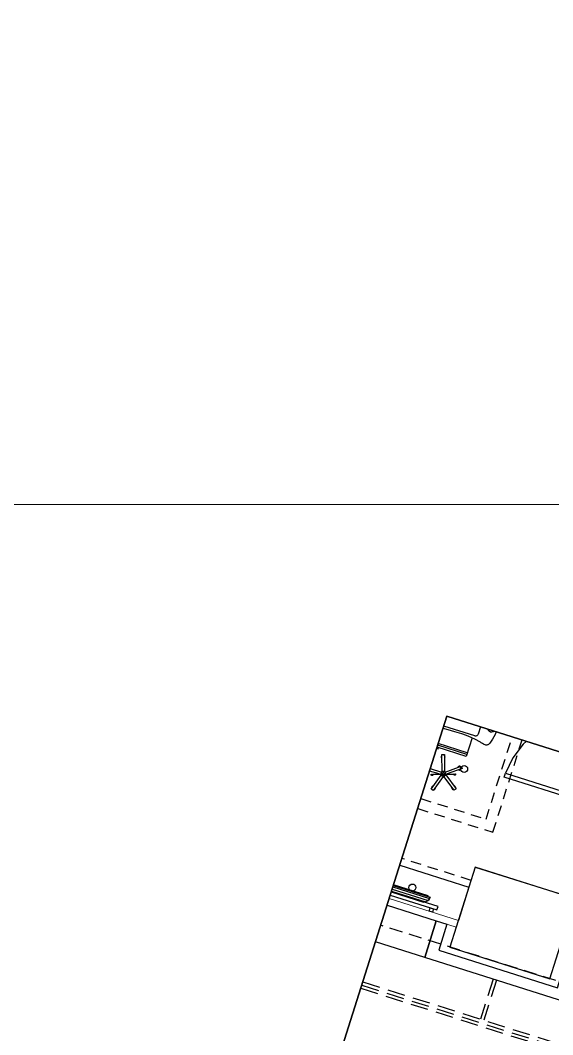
# Model space of a CAD drawing. Header units: metres. Extents: x -22 to 564, y 0 to 143.
# Drawn here: x 79.62 to 87.24, y 61.58 to 76.08 of the extents above; entities that cross this region are included whole.
import ezdxf
from ezdxf.xclip import XClip

# ---------------------------------------------------------------- set-up
doc = ezdxf.new("R2010")
doc.units = ezdxf.units.M
doc.header["$XCLIPFRAME"] = 2
for name, pattern in [('XREF 1N HZ$0$DASHED2', [0.375, 0.25, -0.125]), ('XREF 1N HZ$0$HIDDE150', [0.24, 0.15, -0.09]), ('XREF 1N HZ$0$HIDDEN2', [0.1875, 0.125, -0.0625])]:
    doc.linetypes.add(name, pattern=pattern)
for name, color, linetype in [('COTAS PAÑOS', 8, 'Continuous'), ('XREF 1N HZ$0$COLUMNAS', 6, 'Continuous'), ('XREF 1N HZ$0$FACHADA', 201, 'Continuous'), ('XREF 1N HZ$0$LADESA', 140, 'XREF 1N HZ$0$DASHED2'), ('XREF 1N HZ$0$LAMPARAS 1', 112, 'Continuous'), ('XREF 1N HZ$0$LIMITE DE LOSA', 8, 'XREF 1N HZ$0$HIDDEN2'), ('XREF 1N HZ$0$MOBILIARIO', 161, 'Continuous'), ('XREF 1N HZ$0$MOBILIARIO FIJO', 40, 'Continuous'), ('XREF 1N HZ$0$MUROS BAJOS', 2, 'Continuous'), ('XREF 1N HZ$0$PLAFONES', 20, 'XREF 1N HZ$0$HIDDE150'), ('XREF 1N HZ$0$PUERTAS APC', 8, 'Continuous')]:
    doc.layers.add(name, color=color, linetype=linetype)
doc.layers.add('XREF 1N HZ$0$MUROS DE TABLAROCA', color=150, linetype='Continuous', lineweight=13)
doc.layers.add('XREF PIE 1.100$0$G-ANNO-TTLB', color=7, linetype='Continuous', lineweight=9)

# ---------------------------------------------------------------- blocks, each defined once
blk = doc.blocks.new('XREF PIE 1.100$0$ZUM-TB-XX-PP_PIE DE PLANO - ZUM_TB_PP_XX__PIE DE PLANO 90x60cm-1443826-PLANTA BAJA GENERAL')
at = {"layer": 'XREF PIE 1.100$0$G-ANNO-TTLB', "lineweight": 20}
blk.add_line((0.3018, 0.595), (-0.4632, 0.595), dxfattribs=at)
blk = doc.blocks.new('XREF 1N HZ$0$A$C66D152B0')
for p, q in [((0.251, 2.039), (1.221, 2.039)), ((0.251, 0.876), (0.251, 2.039)), ((1.221, 2.039), (1.221, 0.019)), ((0.251, 2.009), (1.221, 2.009)), ((0.986, 1.969), (0.486, 1.969)), ((0.486, 1.969), (0.486, 1.719)), ((0.986, 1.719), (0.986, 1.969)), ((1.221, 1.802), (0.341, 1.424)), ((0.551, 1.145), (1.221, 1.802)), ((0.558, 1.194), (1.145, 1.77)), ((0.486, 1.719), (0.986, 1.719)), ((0.341, 1.424), (0.251, 1.424)), ((0.251, 0.297), (0.251, 0.019)), ((0.251, 0.072), (1.221, 0.072)), ((0.251, 0.049), (1.221, 0.049)), ((0.251, 0.019), (1.221, 0.019)), ((0.655, 0), (0.817, 0))]:
    blk.add_line(p, q)
at = {"linetype": 'ByBlock'}
for points in [[(0.183, 0.586), (0.183, 0.801, -0.425516), (0.221, 0.837), (0.804, 0.837, -0.474112), (0.844, 0.789), (0.844, 0.586)], [(-0.028, 0.664), (-0.028, 0.586), (-0.028, 0.664, -1), (0.077, 0.664), (0.077, 0.586)], [(-0.028, 0.508), (-0.028, 0.586), (-0.028, 0.508, 1), (0.077, 0.508), (0.077, 0.586)], [(0.183, 0.586), (0.183, 0.372, 0.425516), (0.221, 0.335), (0.804, 0.335, 0.474112), (0.844, 0.383), (0.844, 0.586)]]:
    blk.add_lwpolyline(points, format="xyb", dxfattribs=at)
for points in [[(0.978, 0.586), (0.978, 0.709), (1.063, 0.709), (1.063, 0.586)], [(0.978, 0.586), (0.978, 0.463), (1.063, 0.463), (1.063, 0.586)]]:
    blk.add_lwpolyline(points, dxfattribs=at)
for centre in [(0.952, 0.809), (0.952, 0.363)]:
    blk.add_circle(centre, 0.0677, dxfattribs=at)
blk.add_arc((0.334, 1.201), 0.224, 345.4986, 88.198)
for points in [[(-0.061, 0.586), (-0.013, 0.872), (0.005, 0.903), (0.03, 0.915), (0.082, 0.909), (0.129, 0.897), (0.408, 0.868), (0.811, 0.886), (0.967, 0.907), (1.005, 0.907), (1.046, 0.871), (1.087, 0.758), (1.1, 0.586)], [(-0.061, 0.586), (-0.013, 0.3), (0.005, 0.27), (0.03, 0.257), (0.082, 0.263), (0.129, 0.276), (0.408, 0.305), (0.811, 0.287), (0.967, 0.265), (1.005, 0.265), (1.046, 0.301), (1.087, 0.414), (1.1, 0.586)]]:
    blk.add_spline(points, degree=3, dxfattribs=at)
blk = doc.blocks.new('XREF 1N HZ$0$39070055')
blk.add_line((0.153, 0), (-0.153, 0))
for points in [[(-0.033, 0.015), (-0.179, 0.215), (-0.15, 0.236), (-0.004, 0.036)], [(0.004, 0.036), (0.15, 0.236), (0.179, 0.215), (0.033, 0.015)], [(-0.024, -0.027), (-0.258, -0.109), (-0.27, -0.075), (-0.055, 0)], [(0.059, 0), (0.272, -0.068), (0.261, -0.102), (0.024, -0.027)], [(0.018, -0.031), (0.018, -0.279), (-0.018, -0.279), (-0.018, -0.031)]]:
    blk.add_lwpolyline(points)
blk.add_lwpolyline([(-0.171, 0, -2.414214), (-0.153, 0), (-0.153, 0.009), (0.153, 0.009), (0.153, 0, -2.414214), (0.171, 0)], format="xyb")
for centre, radius, start, end in [((-0.143, 0.197), 0.027, 167.8648, 264.2441), ((-0.143, 0.197), 0.027, 347.8648, 84.2441), ((0.143, 0.197), 0.027, 95.6836, 192.063), ((0.143, 0.197), 0.027, 275.6836, 12.063), ((0, 0), 0.036, 14.4775, 165.5225), ((0, 0), 0.018, 180, 0), ((0, 0), 0.018, 30, 150), ((-0.23, -0.08), 0.027, 61.0595, 157.4389), ((-0.23, -0.08), 0.027, 241.0595, 337.4389), ((0, 0), 0.036, 180, 0), ((0.232, -0.074), 0.027, 204.1186, 300.498), ((0.232, -0.074), 0.027, 24.1186, 120.498), ((0, -0.243), 0.027, 131.8418, 228.2212), ((0, -0.243), 0.027, 311.8418, 48.2212)]:
    blk.add_arc(centre, radius, start, end)
blk = doc.blocks.new('XREF 1N HZ$0$PPPP')
for p, q in [((19.373, 55.407), (19.373, 56.607)), ((19.373, 56.607), (19.427, 56.607)), ((19.427, 56.607), (19.427, 55.407)), ((19.427, 55.407), (19.373, 55.407))]:
    blk.add_line(p, q)
blk.add_arc((19.377, 55.461), 1.147, 357.3124, 87.5017)
blk = doc.blocks.new('XREF 1N HZ$0$A$C2E4A6536')
for p, q in [((-0.101, 0.01), (-0.101, 0.03)), ((-0.101, 0.01), (1.099, 0.01)), ((-0.071, 0.01), (-0.071, 0)), ((1.069, 0.01), (1.069, 0)), ((1.099, 0.01), (1.099, 0.03))]:
    blk.add_line(p, q)
at = {"linetype": 'ByBlock'}
for p, q in [((-0.101, 0.03), (1.099, 0.03)), ((-0.088, 0.065), (1.086, 0.065)), ((-0.059, 0.094), (1.057, 0.094))]:
    blk.add_line(p, q, dxfattribs=at)
for points in [[(-0.101, 0.01), (-0.101, 0.03)], [(-0.036, 0.104), (1.033, 0.104)], [(1.099, 0.03), (1.099, 0.01)], [(1.069, 0), (-0.071, 0)]]:
    blk.add_lwpolyline(points)
for centre, start, end in [((-0.011, 0.016), 105.6961, 171.0539), ((1.008, 0.016), 8.9461, 74.3039)]:
    blk.add_arc(centre, 0.0917, start, end)
blk = doc.blocks.new('XREF 1N HZ')
at = {"layer": 'XREF 1N HZ$0$COLUMNAS', "linetype": 'ByBlock'}
blk.add_lwpolyline([(1.5, 17.848), (2.7, 17.848), (2.7, 19.348), (1.5, 19.348)], close=True, dxfattribs=at)
at = {"layer": 'XREF 1N HZ$0$FACHADA', "linetype": 'ByBlock'}
blk.add_lwpolyline([(1.8, 19.648), (1.8, 19.488), (1.41, 19.488), (1.41, 17.708), (1.8, 17.708), (1.8, 17.548), (1.25, 17.548), (1.25, 19.648), (1.8, 19.648)], dxfattribs=at)
at = {"layer": 'XREF 1N HZ$0$LADESA'}
for p, q in [((1.25, 18.623), (0.65, 18.623)), ((1.25, 18.573), (0.65, 18.573))]:
    blk.add_line(p, q, dxfattribs=at)
for points in [[(0.555, 21.778), (0.555, 1.303), (139.58, 1.303), (139.58, 21.778)], [(0.6, 21.728), (0.6, 1.348), (139.535, 1.348), (139.535, 21.733)], [(0.65, 21.683), (0.65, 1.398), (139.485, 1.398), (139.485, 21.683)]]:
    blk.add_lwpolyline(points, dxfattribs=at)
at = {"layer": 'XREF 1N HZ$0$LAMPARAS 1'}
for centre in [(2.15, 20.117, 0), (3.99, 19.923, 0)]:
    blk.add_circle(centre, 0.05, dxfattribs=at)
at = {"layer": 'XREF 1N HZ$0$LIMITE DE LOSA', "ltscale": 1.5}
blk.add_lwpolyline([(1.5, 42.698), (2.7, 42.698), (2.7, 42.548), (79.53, 42.548), (79.53, 42.698), (80.73, 42.698), (80.73, 2.248), (79.53, 2.248), (79.53, 2.398), (2.7, 2.398), (2.7, 2.248), (1.5, 2.248), (1.5, 42.698)], dxfattribs=at)
at = {"layer": 'XREF 1N HZ$0$MOBILIARIO FIJO', "elevation": 0}
blk.add_lwpolyline([(1.9, 22.423), (2.4, 22.423), (2.4, 21.388), (2.4, 21.388), (2.4, 19.348), (1.9, 19.348)], dxfattribs=at)
at = {"layer": 'XREF 1N HZ$0$MOBILIARIO FIJO'}
for points in [[(2, 21.185), (1.95, 21.185), (1.95, 19.685), (2, 19.685)], [(1.95, 19.735), (1.9, 19.735), (1.9, 19.785), (1.95, 19.785)]]:
    blk.add_lwpolyline(points, close=True, dxfattribs=at)
at = {"layer": 'XREF 1N HZ$0$MUROS BAJOS'}
blk.add_lwpolyline([(1.25, 21.448), (1.8, 21.448), (1.8, 19.648), (1.25, 19.648)], close=True, dxfattribs=at)
at = {"layer": 'XREF 1N HZ$0$MUROS DE TABLAROCA'}
blk.add_lwpolyline([(1.8, 25.598), (1.9, 25.598), (1.9, 19.348), (1.8, 19.348)], close=True, dxfattribs=at)
at = {"layer": 'XREF 1N HZ$0$PLAFONES'}
blk.add_lwpolyline([(2.5, 19.348), (2.5, 22.423)], dxfattribs=at)
at = {"layer": 'XREF 1N HZ$0$PLAFONES', "elevation": 0}
for points in [[(3.25, 19.257), (5.911, 19.257), (5.911, 21.623), (3.25, 21.623)], [(3.4, 19.407), (5.761, 19.407), (5.761, 21.473), (3.4, 21.473)]]:
    blk.add_lwpolyline(points, close=True, dxfattribs=at)
at = {"layer": 'XREF 1N HZ$0$MOBILIARIO', "xscale": -1, "rotation": 270}
blk.add_blockref('XREF 1N HZ$0$A$C66D152B0', (4.151, 19.699), dxfattribs=at)
at = {"layer": 'XREF 1N HZ$0$MOBILIARIO', "rotation": 108.3074205583531}
blk.add_blockref('XREF 1N HZ$0$39070055', (3.832, 20.185), dxfattribs=at)
at = {"layer": 'XREF 1N HZ$0$MOBILIARIO FIJO', "xscale": -1, "rotation": 90}
blk.add_blockref('XREF 1N HZ$0$A$C2E4A6536', (2.104, 20.934), dxfattribs=at)
at = {"layer": 'XREF 1N HZ$0$PUERTAS APC', "xscale": 1.086956544994875, "yscale": 1.086956544994875, "zscale": 1.086956544994875}
blk.add_blockref('XREF 1N HZ$0$PPPP', (-17.007, -42.188, 0), dxfattribs=at)

msp = doc.modelspace()

# ---------------------------------------------------------------- block references
at = {"layer": 'XREF PIE 1.100$0$G-ANNO-TTLB', "xscale": 100.0000000000004, "yscale": 100.0000000000004, "zscale": 100.0000000000004}
msp.add_blockref('XREF PIE 1.100$0$ZUM-TB-XX-PP_PIE DE PLANO - ZUM_TB_PP_XX__PIE DE PLANO 90x60cm-1443826-PLANTA BAJA GENERAL', (121.567, 9.662), dxfattribs=at)

# ---------------------------------------------------------------- next in the draw order: block references
ref = msp.add_blockref('XREF 1N HZ', (103.763, 55.565, 0.007), dxfattribs=dict(rotation=72.44328195831014))
XClip(ref).set_block_clipping_path([(-0.7212680314, 9.1356981396), (4.6355815739, 20.3856976479)])

# ---------------------------------------------------------------- next in the draw order: linework, layer by layer
msp.add_line((85.725, 66.134, 0.007), (96.451, 62.741, 0.007))
at = {"elevation": 0.007}
msp.add_lwpolyline([(85.725, 66.134), (96.451, 62.741), (94.835, 57.634), (84.11, 61.027)], close=True, dxfattribs=at)
at = {"layer": 'COTAS PAÑOS'}
msp.add_line((86.131, 63.976, 0.007), (87.561, 63.524, 0.007), dxfattribs=at)

doc.saveas('drawing.dxf')
